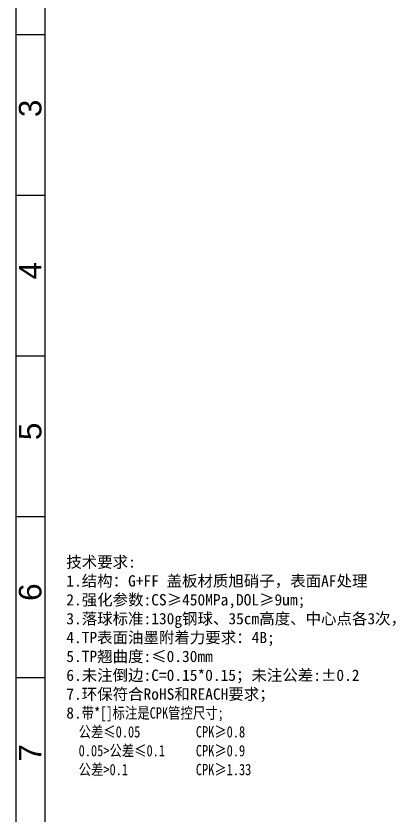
# Model space of a CAD drawing. Header units: inches. Extents: x 4091 to 6273, y -6229 to -5636.
# Drawn here: x 5645.8 to 5746.9, y -6005.5 to -5793.7 of the extents above; entities that cross this region are included whole.
import ezdxf

# ---------------------------------------------------------------- set-up
doc = ezdxf.new("R2010")
doc.units = ezdxf.units.IN
doc.header["$LTSCALE"] = 0.5
doc.header["$MEASUREMENT"] = 0
doc.layers.get('0').update_dxf_attribs({"lineweight": 0})
doc.styles.get("Standard").update_dxf_attribs({"font": ''})
doc.styles.add('标注', font='arial.ttf')
doc.styles.get('Standard').set_extended_font_data('SimSun')

msp = doc.modelspace()

# ---------------------------------------------------------------- linework, layer by layer
at = {"lineweight": 0}
for points in [[(6273.3291, -6124.9682), (6273.3291, -5686.0104), (5645.8082, -5686.0104), (5645.8082, -6124.9682)], [(6265.6485, -6117.2876), (6265.6485, -5693.691), (5653.4888, -5693.691), (5653.4888, -6117.2876)]]:
    msp.add_lwpolyline(points, close=True, dxfattribs=at)
for points in [[(5653.4888, -5798.6594), (5645.8082, -5798.6594)], [(5653.4888, -5841.3295), (5645.8082, -5841.3295)], [(5653.4888, -5883.9996), (5645.8082, -5883.9996)], [(5653.4888, -5926.6697), (5645.8082, -5926.6697)], [(5653.4888, -5969.3398), (5645.8082, -5969.3398)]]:
    msp.add_lwpolyline(points, dxfattribs=at)

# ---------------------------------------------------------------- texts
at = {"lineweight": 0, "char_height": 5.9738, "width": 33.021652, "attachment_point": 1, "rotation": 90, "style": '标注'}
for s, insert in [('3', (5646.5761, -5820.5214)), ('4', (5646.5761, -5863.6031)), ('5', (5646.5761, -5906.2732)), ('6', (5646.5761, -5948.9433)), ('7', (5646.5761, -5991.6134))]:
    msp.add_mtext(s, dxfattribs=dict(at, insert=insert))
at = {"color": 4, "lineweight": 0, "insert": (5659.1569, -5937.1308), "char_height": 3.004155, "width": 144.44421, "attachment_point": 1}
msp.add_mtext('技术要求:\\P1.结构：G+FF 盖板材质旭硝子，表面AF处理\\P2.强化参数:CS≥{\\C1;450}MPa,DOL≥{\\C1;9}um;\\P3.落球标准:{\\C1;130}g钢球、{\\C1;35}cm高度、中心点各3次，无破碎。\\P4.TP表面油墨附着力要求：4B;\\P5.TP翘曲度:≤0.30mm\\P6.未注倒边:C=0.15*0.15；未注公差:±0.2\\P7.环保符合RoHS和REACH要求；\\P8.{\\fSimSun|b0|i0|c134|p2;\\W0.8;\\C256;带\\C1;*[]\\C256;标注是CPK管控尺寸;\\P\\C4;  公差≤0.05         CPK≥0.8\\P  0.05>公差≤0.1     CPK≥0.9      \\P  公差>0.1           CPK≥1.33}', dxfattribs=at)

doc.saveas('drawing.dxf')
